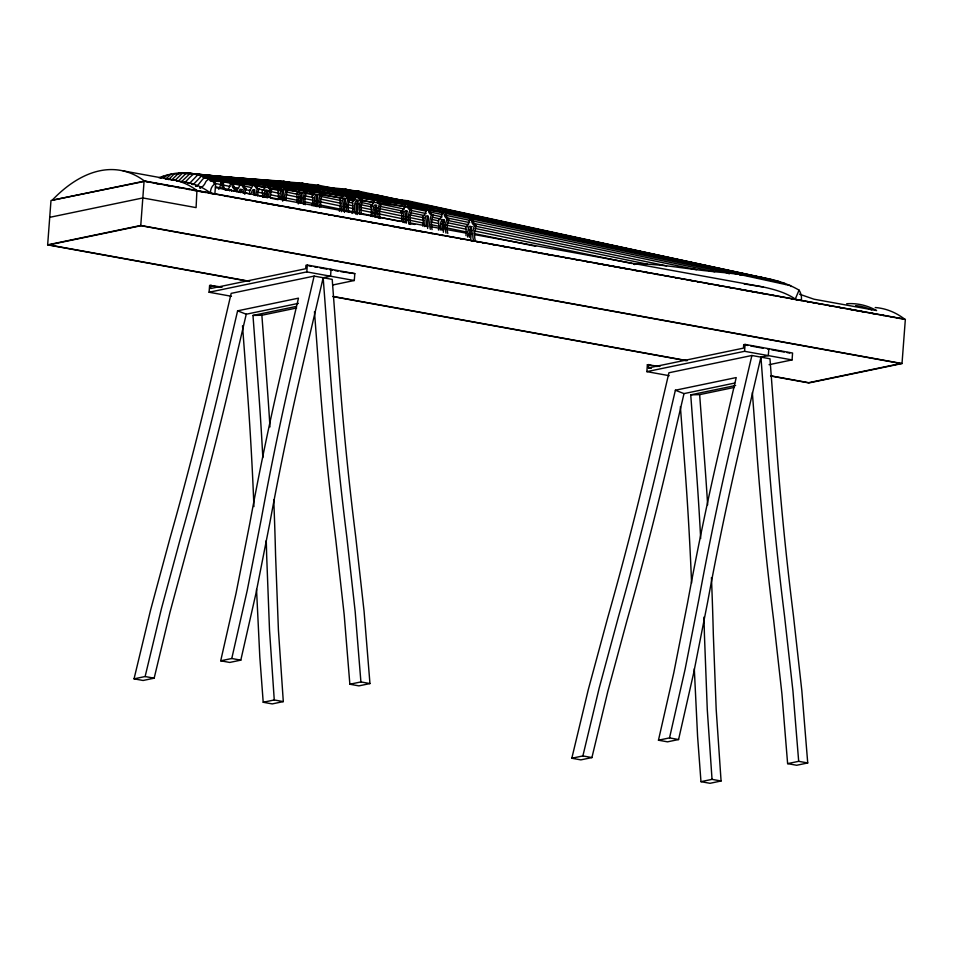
<?xml version="1.0" encoding="UTF-8"?>
<svg xmlns="http://www.w3.org/2000/svg" width="953" height="953" viewBox="0 0 953 953"><rect width="100%" height="100%" fill="white"/><g stroke="black" fill="none" stroke-linecap="round" stroke-linejoin="round"><path stroke-width="1.43" d="M249.674 281.504L47.65 244.861L50.985 200.559L144.082 181.177L905.35 319.255L902.014 363.546L808.918 382.927L770.858 376.03M47.65 244.861L140.758 225.48L144.082 181.177M904.147 319.207L144.391 180.975L148.739 182.202M214.89 193.769L215.664 183.441L210.589 180.129A210.101 106.879 -79.7 0 0 159.02 177.782M231.436 296.288L209.088 292.237L209.612 285.352L222.168 287.091M210.994 285.066L210.732 288.509L305.687 268.746L305.937 265.303L307.319 265.017L354.814 273.63L354.29 280.504L332.74 284.995M254.439 195.115L254.654 192.149A2.871 1.465 -79.7 0 0 253.355 189.647A2.871 1.465 -79.7 0 0 251.628 192.78M264.124 197.152L264.422 193.233A2.907 1.477 -79.7 0 1 266.161 190.064A2.907 1.477 -79.7 0 1 267.471 192.601L267.078 197.819M265.768 197.45L266.054 193.53A2.907 1.477 -79.7 0 1 268.186 190.374M279.801 199.165L280.194 193.888A2.93 1.489 -79.7 0 1 281.957 190.695A2.93 1.489 -79.7 0 1 283.279 193.245L282.684 201.166M281.457 199.475L281.85 194.198A2.93 1.489 -79.7 0 1 283.613 190.993M298.277 203.942L298.885 195.949A2.966 1.501 -79.7 0 1 300.66 192.72A2.966 1.501 -79.7 0 1 301.994 195.294L301.398 203.299M300.052 202.918L300.552 196.247A2.966 1.501 -79.7 0 1 302.72 193.03M209.088 292.237L306.806 271.903L307.319 265.017M313.954 206.074L314.561 197.998A2.99 1.525 -79.7 0 1 316.348 194.734A2.99 1.525 -79.7 0 1 317.706 197.342L316.992 206.765M315.634 206.384L316.241 198.307A2.99 1.525 -79.7 0 1 317.623 195.222M341.388 211.733L342.103 202.215A3.026 1.537 -79.7 0 1 343.914 198.915A3.026 1.537 -79.7 0 1 345.284 201.548L344.462 212.424M343.199 210.684L343.807 202.524A3.026 1.537 -79.7 0 1 345.617 199.225M354.147 212.495L354.766 204.264A3.05 1.549 -79.7 0 1 356.601 200.928A3.05 1.549 -79.7 0 1 357.983 203.585L357.149 214.58M355.767 214.187L356.493 204.573A3.05 1.549 -79.7 0 1 357.899 201.428M372.683 216.593L373.302 208.278A3.085 1.572 -79.7 0 1 375.148 204.907A3.085 1.572 -79.7 0 1 376.542 207.599L375.816 217.308M374.422 216.915L375.041 208.588A3.085 1.572 -79.7 0 1 376.888 205.229M403.107 222.514L403.738 214.115A3.109 1.584 -79.7 0 1 405.597 210.708A3.109 1.584 -79.7 0 1 407.014 213.424L406.276 223.228M404.858 222.835L405.49 214.425A3.109 1.584 -79.7 0 1 407.36 211.03M424.573 226.29L425.098 219.214A3.145 1.596 -79.7 0 1 426.992 215.783A3.145 1.596 -79.7 0 1 428.409 218.535L427.659 228.434M426.348 226.611L426.873 219.535A3.145 1.596 -79.7 0 1 428.326 216.307M440.203 230.126L440.739 222.978A3.169 1.62 -79.7 0 1 442.645 219.524A3.169 1.62 -79.7 0 1 444.086 222.287L443.336 232.294M442.001 230.447L442.537 223.312A3.169 1.62 -79.7 0 1 444.443 219.845M467.554 236.999L468.09 229.78A3.204 1.632 -79.7 0 1 470.02 226.278A3.204 1.632 -79.7 0 1 471.461 229.077L470.711 239.179M469.364 237.321L469.9 230.114A3.204 1.632 -79.7 0 1 472.259 226.623M669.209 375.685L646.861 371.634L647.373 364.749L659.929 366.488M651.292 368.418L648.505 367.906L648.755 364.463M769.071 364.689L792.062 359.912L792.574 353.027L745.091 344.414L743.709 344.7L743.447 348.143L648.505 367.906M646.861 371.634L744.567 351.3L745.091 344.414M218.737 189.29A8.637 4.396 -79.7 0 0 220.882 182.392L221.739 181.63L222.454 182.44M227.219 190.314A8.72 4.431 -79.7 0 0 230.805 181.678L231.46 180.891L232.318 181.487M236.952 192.006A12.568 6.397 -79.7 0 0 236.558 190.076A8.803 4.479 -79.7 0 0 240.68 180.963L242.098 180.546M249.841 193.495A12.687 6.457 -79.7 0 0 249.329 190.481A8.899 4.527 -79.7 0 0 253.486 181.284L255.38 180.284L256.119 181.368A8.899 4.527 -79.7 0 0 259.013 189.099A12.687 6.457 -79.7 0 0 257.513 195.901M262.599 197.354A12.818 6.516 -79.7 0 0 262.087 190.91A8.982 4.574 -79.7 0 0 266.292 181.618L267.185 180.82L267.924 181.666M278.252 199.237A12.949 6.588 -79.7 0 0 277.847 191.553A9.077 4.61 -79.7 0 0 282.088 182.166L283.398 181.558M296.74 202.536A13.08 6.647 -79.7 0 0 296.502 193.578A9.161 4.658 -79.7 0 0 300.791 184.096L302.113 183.488M312.155 205.86A13.211 6.719 -79.7 0 0 312.155 195.603A9.256 4.705 -79.7 0 0 316.491 186.038L317.814 185.418M339.375 211.352A13.342 6.79 -79.7 0 0 339.673 199.796A9.351 4.753 -79.7 0 0 344.057 190.123L344.986 189.29L345.748 190.171M352.014 213.484A13.473 6.85 -79.7 0 0 352.312 201.822A9.447 4.801 -79.7 0 0 356.744 192.053L357.446 191.208L358.447 192.101M370.824 216.379A13.604 6.921 -79.7 0 0 370.824 205.812A9.542 4.848 -79.7 0 0 375.291 195.949L376.018 195.091L376.959 195.734M401.475 221.036A13.747 6.993 -79.7 0 0 401.237 211.626A9.637 4.896 -79.7 0 0 405.752 201.655L406.466 200.797L407.419 201.452M422.822 226.218A13.878 7.064 -79.7 0 0 422.572 216.7A9.733 4.944 -79.7 0 0 427.135 206.646L427.861 205.765L428.826 206.432M438.44 230.054A14.021 7.136 -79.7 0 0 438.189 220.441A9.828 5.003 -79.7 0 0 442.788 210.279L443.526 209.398L444.503 210.065M465.957 235.629A14.164 7.207 -79.7 0 0 465.517 227.219A9.923 5.051 -79.7 0 0 470.163 216.95L470.913 216.057L471.89 216.736M298.396 303.364L246.243 314.216L230.829 380.164A1820.969 857.319 -68.6 0 1 189.23 541.09L170.003 612.243L154.16 678.179L143.093 680.478L134.051 678.846L150.526 610.289L169.991 538.231A1800.789 847.813 -68.6 0 0 211.149 379.032L231.174 293.369L314.133 276.096L332.216 279.384L338.994 369.907A1800.789 956.419 88.7 0 0 355.66 536.348L364.07 611.326L369.955 683.563L358.9 685.874L349.858 684.23L344.188 614.745L335.885 540.72A1820.969 967.14 88.7 0 1 319.029 372.456L314.478 311.667M134.051 678.846L145.118 676.535L161.379 608.86L180.593 537.706A1820.969 857.319 -68.6 0 0 222.192 376.78L237.607 310.833L298.456 298.17L283.041 364.117A1820.969 857.319 -68.6 0 0 249.817 523.292L236.034 593.314L220.703 660.81L229.744 662.442L240.811 660.143L255.928 593.528L269.89 522.613A1800.789 847.813 -68.6 0 1 302.744 365.142L323.174 277.74L330.548 276.203L331.06 269.318L329.678 269.616L332.478 270.116M314.133 276.096L294.108 361.759A1800.789 847.813 -68.6 0 0 261.253 519.23L247.292 590.145L231.77 658.499L220.703 660.81M734.703 383.058L684.004 393.613L668.589 459.56A1820.969 857.319 -68.6 0 1 626.991 620.486L607.776 691.64L591.92 757.575L580.853 759.875L571.812 758.243L588.287 689.686L607.752 617.627A1800.789 847.813 -68.6 0 0 648.91 458.429L668.935 372.766L751.893 355.493L769.976 358.781L776.755 449.304A1800.789 956.419 88.7 0 0 793.432 615.745L801.83 690.722L807.727 762.96L796.66 765.271L787.619 763.627L781.948 694.141L773.645 620.117A1820.969 967.14 88.7 0 1 756.801 451.865L752.358 392.553M571.812 758.243L582.879 755.932L599.139 688.257L618.354 617.103A1820.969 857.319 -68.6 0 0 659.964 456.177L675.379 390.23L736.216 377.567L720.802 443.514A1820.969 857.319 -68.6 0 0 687.59 602.689L673.807 672.711L658.463 740.207L667.505 741.839L678.572 739.54L693.689 672.925L707.65 602.01A1800.789 847.813 -68.6 0 1 740.505 444.539L760.935 357.137L768.309 355.6L768.833 348.715L767.451 349.012M751.893 355.493L731.88 441.156A1800.789 847.813 -68.6 0 0 699.014 598.627L685.052 669.542L669.53 737.896L658.463 740.207M633.411 263.79L645.681 264.041A98.731 20.263 3.2 0 1 679.954 267.543L691.092 268.984A98.242 13.926 5.4 0 0 725.769 272.749C750.535 275.977 777.005 277.109 799.043 290.129L795.29 299.028C785.701 292.547 774.396 289.438 763.222 286.984L474.725 234.652M254.642 180.629L254.499 181.07A8.899 4.527 -79.7 0 0 257.393 188.801A12.687 6.457 -79.7 0 0 255.88 195.603M197.057 186.323L195.353 185.859L196.973 186.335L202.322 179.664A10.686 9.018 78.2 0 1 205.133 177.544L444.324 209.291L784.927 283.517L785.629 284.494M200.642 187.955C197.2 187.086 202.572 189.957 206.003 181.404A10.686 9.018 78.2 0 1 208.814 179.283L471.711 215.95L790.394 285.578L791.061 286.555M163.845 177.818L167.204 175.173M189.552 183.369L187.944 183.047L189.552 183.369L197.712 174.923L407.253 200.69L772.633 279.884L773.395 280.837M193.28 184.513L191.672 184.191L193.28 184.513L201.428 176.067L428.647 205.657L779.066 281.528L779.828 282.481M215.664 183.441A10.781 9.089 78.2 0 0 210.434 192.959A200.475 101.983 -79.7 0 0 181.499 181.701L190.195 173.422L358.209 191.1L757.659 276.894L758.588 277.835M184.858 182.083C184.918 183.143 190.767 175.495 193.971 173.994L376.78 194.984L765.438 278.193L766.283 279.122M175.364 180.117L182.607 172.981L317.933 185.096L344.081 190.636M178.39 181.13L176.674 180.915L178.282 181.165L186.419 173.005L345.51 189.182L426.801 206.563M165.631 179.152L171.087 174.101M171.552 180.129L178.795 173.041L189.075 173.887M168.586 179.629L174.173 173.946L179.343 173.887M160.509 178.223L163.308 176.245M142.926 181.713L52.212 200.166A200.475 101.983 -79.7 0 1 144.391 180.975M49.723 217.332L142.819 197.95L196.092 207.611L196.926 190.505A200.475 101.983 -79.7 0 0 165.417 179.116M220.882 182.392L223.443 182.476A8.637 4.396 -79.7 0 0 226.242 189.981L224.67 189.695A8.637 4.396 -79.7 0 1 221.858 182.19C222.049 180.212 224.896 182.845 222.454 182.678M230.805 181.678L233.378 181.761A8.72 4.431 -79.7 0 0 236.213 189.337A12.437 6.326 -79.7 0 0 235.522 191.482M240.68 180.963L243.289 181.046A8.803 4.479 -79.7 0 0 246.148 188.706A12.568 6.397 -79.7 0 0 244.778 194.281M242.288 181.249C244.766 181.415 241.871 178.723 241.681 180.748A8.803 4.479 -79.7 0 0 244.54 188.408A12.568 6.397 -79.7 0 0 243.337 192.84M253.486 181.284L256.119 181.368L254.927 180.867M266.292 181.618L268.949 181.701A8.982 4.574 -79.7 0 0 271.867 189.516A12.818 6.516 -79.7 0 0 270.295 197.533M267.936 181.916C270.461 182.083 267.507 179.343 267.316 181.404A8.982 4.574 -79.7 0 0 270.235 189.218A12.818 6.516 -79.7 0 0 268.651 197.235M282.088 182.166L284.78 182.249A9.077 4.61 -79.7 0 0 287.723 190.135A12.949 6.588 -79.7 0 0 286.198 200.511M300.791 184.096L303.507 184.191A9.161 4.658 -79.7 0 0 306.485 192.149A13.08 6.647 -79.7 0 0 305.234 204.752M302.47 184.405C305.043 184.572 302.03 181.773 301.827 183.881A9.161 4.658 -79.7 0 0 304.817 191.851A13.08 6.647 -79.7 0 0 303.554 204.442M316.491 186.038L319.231 186.121A9.256 4.705 -79.7 0 0 322.233 194.162A13.211 6.719 -79.7 0 0 320.97 206.884M344.057 190.123L346.821 190.219A9.351 4.753 -79.7 0 0 349.858 198.343A13.342 6.79 -79.7 0 0 348.822 212.185M356.744 192.053L359.531 192.137A9.447 4.801 -79.7 0 0 362.605 200.344A13.473 6.85 -79.7 0 0 361.556 214.33L359.829 214.02A13.473 6.85 -79.7 0 1 360.877 200.035A9.447 4.801 -79.7 0 1 357.804 191.827C358.018 189.659 361.127 192.53 358.459 192.363M375.291 195.949L378.115 196.032A9.542 4.848 -79.7 0 0 381.212 204.323A13.604 6.921 -79.7 0 0 380.152 218.451L378.412 218.13A13.604 6.921 -79.7 0 1 379.473 204.013A9.542 4.848 -79.7 0 1 376.375 195.722L377.317 194.877L378.115 196.032M405.752 201.655L408.599 201.75A9.637 4.896 -79.7 0 0 411.732 210.125A13.747 6.993 -79.7 0 0 410.66 224.384L408.897 224.062A13.747 6.993 -79.7 0 1 409.969 209.803A9.637 4.896 -79.7 0 1 406.836 201.428L407.789 200.571L408.599 201.75M427.135 206.646L430.006 206.741A9.733 4.944 -79.7 0 0 433.174 215.187A13.878 7.064 -79.7 0 0 432.09 229.602M428.91 206.968C431.649 207.135 428.445 204.18 428.231 206.408A9.733 4.944 -79.7 0 0 431.399 214.866A13.878 7.064 -79.7 0 0 430.315 229.268M442.788 210.279L445.694 210.375A9.828 5.003 -79.7 0 0 448.899 218.916A14.021 7.136 -79.7 0 0 447.803 233.461M470.163 216.95L473.093 217.046A9.923 5.051 -79.7 0 0 476.321 225.67A14.164 7.207 -79.7 0 0 475.225 240.37M471.973 217.284C474.773 217.463 471.497 214.437 471.282 216.724A9.923 5.051 -79.7 0 0 474.511 225.349A14.164 7.207 -79.7 0 0 473.415 240.037M354.814 273.63L340.852 271.641M262.837 457.654A1820.969 967.14 88.7 0 0 258.192 385.131L252.974 315.443L296.431 306.389M252.974 315.443L261.872 315.24L296.645 307.998M700.681 538.505A1820.969 967.14 88.7 0 0 695.952 464.528L690.734 394.84L735.645 385.488M690.734 394.84L699.645 394.637L734.406 387.394M256.536 589.407L259.812 656.998L263.207 702.266L274.261 699.967L283.303 701.599L278.419 630.088L275.56 554.932A1820.969 967.14 88.7 0 0 273.737 499.646M349.858 684.23L360.913 681.931L369.955 683.563M283.303 701.599L272.248 703.91L263.207 702.266M694.308 668.803L697.584 736.407L700.967 781.663L712.034 779.363L721.076 780.995L716.191 709.485L713.32 634.329A1820.969 967.14 88.7 0 0 711.438 577.589M787.619 763.627L798.685 761.328L807.727 762.96M721.076 780.995L710.009 783.306L700.967 781.663M210.363 181.153L222.228 181.523L241.18 185.442M209.886 179.879L232.163 180.796L252.509 185.013M204.907 178.271L242.05 180.069L281.409 188.241M202.87 177.294L254.88 180.391L281.064 185.823M200.368 176.114L267.698 180.713L282.231 183.726M196.949 175.126L283.506 181.249L356.351 196.532M185.835 182.273L184.87 182.094M193.483 174.244L302.22 183.179L405.406 204.943M182.142 181.713L181.558 181.594M744.162 283.934L763.222 286.984M181.106 181.511L180.474 181.415L181.332 181.558M360.877 200.035L362.605 200.344M346.821 190.219L346.034 189.075L345.117 189.909A9.351 4.753 -79.7 0 0 348.155 198.033L349.858 198.343M379.473 204.013L381.212 204.323M409.969 209.803L411.732 210.125M319.231 186.121L318.457 184.989L317.54 185.811A9.256 4.705 -79.7 0 0 320.542 193.864L322.233 194.162M304.817 191.851L306.485 192.149M431.399 214.866L433.174 215.187M445.694 210.375L444.884 209.172L443.907 210.053A9.828 5.003 -79.7 0 0 447.1 218.594L448.899 218.916M284.78 182.249L284.018 181.141L283.124 181.952A9.077 4.61 -79.7 0 0 286.067 189.838L287.723 190.135M370.824 205.812L372.563 206.122M401.237 211.626L402.988 211.935M474.511 225.349L476.321 225.67M296.502 193.578L298.17 193.888M270.235 189.218L271.867 189.516M257.393 188.801L259.013 189.099M244.54 188.408L246.148 188.706M233.378 181.761L232.663 180.701L231.793 181.475A8.72 4.431 -79.7 0 0 234.629 189.051L236.213 189.337M123.068 170.873L175.59 180.403M215.521 187.646L405.895 222.18M408.825 222.704L427.861 226.159M430.792 226.695L443.967 229.077M446.897 229.613L465.934 233.068M468.864 233.592L471.795 234.128M156.042 183.524L158.96 184.06M166.251 185.382L169.169 185.906M176.46 187.229L179.378 187.765M186.681 189.087L189.599 189.611M192.518 190.147L205.669 192.53M208.6 193.054L215.914 194.388M224.694 195.984L227.624 196.509M234.95 197.843L237.869 198.367M245.195 199.701L248.114 200.225M255.44 201.559L258.37 202.084M261.289 202.62L268.615 203.942M271.534 204.478L274.464 205.002M277.394 205.538L280.325 206.062M287.639 207.397L290.57 207.921M297.884 209.255L300.814 209.779M308.129 211.113L311.059 211.637M318.373 212.972L321.304 213.496M328.618 214.83L331.549 215.354M334.479 215.89L337.41 216.426M340.328 216.95L343.259 217.487M350.573 218.809L353.503 219.345M360.83 220.667L363.748 221.203M371.074 222.525L373.993 223.062M381.319 224.384L384.25 224.92M391.564 226.242L394.494 226.778M397.413 227.302L400.343 227.838M403.274 228.363L410.588 229.697M413.519 230.221L416.449 230.757M419.368 231.293L422.298 231.817M429.624 233.151L432.543 233.676M439.869 235.01L442.788 235.534M450.114 236.868L453.044 237.392M460.359 238.726L463.289 239.251M470.603 240.585L473.534 241.109M476.452 241.645L479.383 242.169M482.313 242.705L485.244 243.229M492.558 244.564L495.489 245.088M502.803 246.422L505.733 246.946M513.048 248.28L515.978 248.804M523.292 250.139L526.223 250.663M533.537 251.997L536.468 252.521M539.398 253.057L542.328 253.593M545.247 254.117L552.573 255.452M555.504 255.976L558.422 256.512M565.748 257.834L568.667 258.37M575.993 259.692L578.924 260.229M586.238 261.551L589.168 262.087M596.483 263.409L599.413 263.945M602.332 264.469L605.262 265.005M608.193 265.53L615.507 266.864M618.437 267.388L621.368 267.924M624.298 268.46L627.217 268.984M634.543 270.318L637.462 270.843M644.788 272.177L647.706 272.701M655.033 274.023L657.963 274.559M665.277 275.882L668.208 276.418M675.522 277.74L678.453 278.276M681.383 278.812L684.302 279.336M687.232 279.872L694.546 281.195M697.477 281.731L700.407 282.255M707.722 283.589L710.652 284.113M717.966 285.447L720.897 285.971M728.211 287.306L731.142 287.83M738.468 289.164L741.386 289.688M744.317 290.224L747.247 290.748M750.178 291.284L757.492 292.607M760.423 293.143L763.341 293.679M770.667 295.001L773.586 295.537M780.912 296.859L783.842 297.396M791.157 298.718L801.402 300.576L801.461 296.871A13.032 10.995 78.2 0 0 799.65 291.142L799.043 290.129M807.191 301.624L810.086 302.149M812.98 302.673L815.875 303.197M818.77 303.721L821.665 304.245M828.896 305.568L831.79 306.092M839.021 307.402L841.916 307.926M849.159 309.237L852.053 309.761M854.948 310.285L857.843 310.809M860.738 311.333L863.632 311.857M870.863 313.18L873.758 313.704M880.989 315.014L883.884 315.538M891.126 316.849L894.021 317.373M896.916 317.897L899.811 318.421M140.758 225.48L902.014 363.546M308.736 265.816L311.524 266.316M314.323 266.828L317.111 267.328M319.91 267.841L326.891 269.103M335.265 270.628L338.065 271.128M743.709 344.7L747.891 345.462M750.69 345.963L763.258 348.25M771.644 349.763L784.212 352.05M786.999 352.55L789.799 353.063M306.806 271.903L354.29 280.504M744.567 351.3L792.062 359.912M249.412 281.266L48.853 244.897L141.032 225.706L900.811 363.51L808.632 382.701L770.572 375.792M332.859 296.407L687.125 360.663M333.121 296.633L685.946 360.627M212.4 285.864L215.199 286.365M217.987 286.877L220.786 287.377M647.373 364.749L651.566 365.511M654.354 366.023L657.153 366.524M231.77 658.499L240.811 660.143M669.53 737.896L678.572 739.54M145.118 676.535L154.16 678.179M582.879 755.932L591.92 757.575M215.509 186.836L228.601 189.516M234.426 190.707L237.333 191.303M240.251 191.91L250.436 193.995M253.343 194.591L267.9 197.569M270.807 198.164L278.085 199.665M244.099 186.038L251.378 187.55M257.215 188.754L279.074 193.268M286.365 194.769L312.608 200.19M315.514 200.797L340.304 205.919M343.211 206.515L353.42 208.624M360.71 210.125L423.382 223.073M430.673 224.586L439.416 226.385M442.335 226.993L467.113 232.115M474.403 233.616L535.622 246.267M213.794 183.131L229.828 186.419M232.746 187.026L238.572 188.218M245.862 189.718L250.234 190.612M257.513 192.113L267.722 194.209M270.628 194.805L301.231 201.107M304.15 201.702L317.266 204.395M320.172 205.002L344.95 210.089M347.869 210.684L358.066 212.781M360.984 213.389L371.182 215.485M379.925 217.284L400.331 221.477M409.075 223.276L414.9 224.467M285.138 184.334L301.124 187.646M304.031 188.253L315.657 190.66M318.564 191.267L343.283 196.389M347.642 197.295L354.909 198.808M360.722 200.011L373.802 202.727M379.616 203.93L404.334 209.052M411.601 210.565L426.134 213.579M431.947 214.782L442.132 216.891M446.492 217.796L469.746 222.621M472.652 223.228L696.512 269.663M283.97 186.431L299.969 189.754M302.875 190.35L314.514 192.768M321.792 194.281L342.151 198.51M347.976 199.725L353.789 200.928M361.068 202.441L372.706 204.859M379.973 206.36L403.25 211.197M410.529 212.71L425.074 215.735M432.34 217.236L441.072 219.047M446.897 220.262L468.709 224.789M474.534 226.004L666.552 265.875M285.781 189.147L298.908 191.875M304.734 193.078L313.477 194.9M320.768 196.401L341.186 200.642M348.464 202.155L352.836 203.06M355.755 203.668L371.789 206.992M374.708 207.599L402.404 213.353M409.695 214.854L424.276 217.88M431.554 219.393L438.845 220.905M441.763 221.513L444.682 222.12M447.6 222.728L468.006 226.957M475.297 228.47L647.301 264.172M255.416 185.609L265.589 187.717M269.949 188.623L283.017 191.327M285.924 191.922L297.55 194.329M304.817 195.83L313.537 197.64M320.804 199.141L341.15 203.346M344.057 203.954L352.777 205.753M360.043 207.266L371.658 209.66M374.565 210.268L402.178 215.986M405.085 216.581L423.978 220.488M431.244 221.989L438.511 223.502M441.418 224.098L466.112 229.208M469.019 229.816L471.926 230.412M474.832 231.019L631.779 263.493M359.269 197.14L375.291 200.511M378.21 201.119L405.883 206.932M408.801 207.54L426.289 211.209M429.195 211.816L442.311 214.568M445.218 215.175L469.996 220.381M472.902 220.989L714.75 271.736M346.987 191.255L426.896 208.183M429.803 208.79L739.254 274.345L740.302 275.25M408.313 205.55L443.193 212.912M446.099 213.52L728.032 272.987L729.236 273.916M429.708 207.182L749.737 276.048M799.484 294.179L813.981 299.206L876.581 310.559A200.475 101.983 -79.7 0 0 846.705 303.733M675.379 390.23L684.004 393.613M237.607 310.833L246.243 314.216M633.233 263.79L634.662 264.577M798.685 761.328L792.932 690.925L784.522 615.948A1800.789 956.419 88.7 0 1 767.856 449.506L760.935 357.137M699.645 394.637L704.863 464.325A1820.969 967.14 88.7 0 1 707.65 504.887M712.034 779.363L707.281 709.687L704.422 634.531A1820.969 967.14 88.7 0 0 703.945 617.115M680.394 406.657L684.885 466.767A1800.789 956.419 88.7 0 1 691.58 583.105M360.913 681.931L355.171 611.528L346.761 536.551A1800.789 956.419 88.7 0 1 330.083 370.109L323.174 277.74M261.872 315.24L267.09 384.929A1820.969 967.14 88.7 0 1 269.973 426.932M274.261 699.967L269.52 630.29L266.649 555.134A1820.969 967.14 88.7 0 0 266.268 540.625M242.515 325.795L247.125 387.371A1800.789 956.419 88.7 0 1 253.927 506.591M467.899 234.664A14.164 7.207 -79.7 0 1 467.768 235.951M446.004 233.14A14.021 7.136 -79.7 0 1 447.1 218.594M424.788 225.265A13.878 7.064 -79.7 0 1 424.597 226.54M347.106 211.876A13.342 6.79 -79.7 0 1 348.155 198.033M319.517 207.563A13.211 6.719 -79.7 0 1 320.542 193.864M284.542 200.201A12.949 6.588 -79.7 0 1 286.067 189.838M253.26 193.078A2.871 1.465 -79.7 0 1 254.975 189.945M238.846 192.351A2.847 1.453 -79.7 0 1 240.549 189.242A2.847 1.453 -79.7 0 1 241.836 191.72M240.454 192.637A2.847 1.453 -79.7 0 1 242.538 189.552M233.938 191.196A12.437 6.326 -79.7 0 1 234.629 189.051M231.496 190.695A2.811 1.429 -79.7 0 1 231.877 190.338M229.566 190.91A2.811 1.429 -79.7 0 1 231.853 190.993M875.247 307.533A200.475 101.983 -79.7 0 1 904.183 318.779M855.627 305.591A200.475 101.983 -79.7 0 1 871.733 309.904"/></g></svg>
